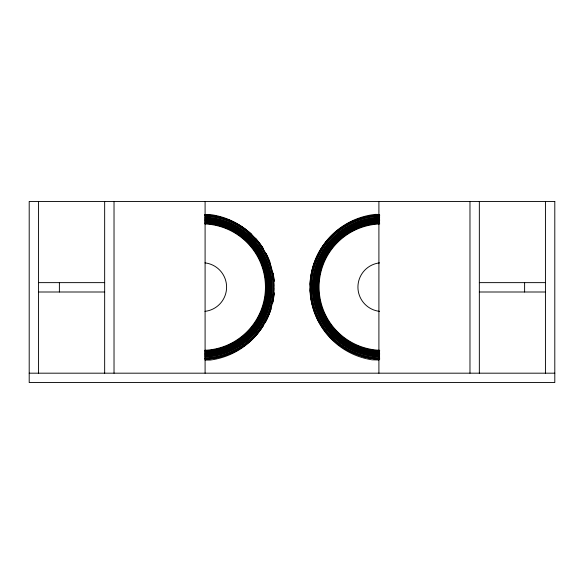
<?xml version="1.0" encoding="UTF-8"?>
<svg xmlns="http://www.w3.org/2000/svg" width="584" height="584" viewBox="0 0 584 584"><rect width="100%" height="100%" fill="white"/><g stroke="black" fill="none" stroke-linecap="round" stroke-linejoin="round"><path stroke-width="0.88" d="M312.71 268.428L319.915 251.032M205.013 214.569L210.218 214.562A73.372 73.372 0 0 1 210.276 360.058L205.035 360.065M38.566 282.634L104.66 282.634M479.34 282.634L545.434 282.634M38.566 292L104.66 292M479.34 292L545.434 292M29.2 373.183L554.8 373.183M378.943 214.445L375.432 214.364A73.372 73.372 0 0 0 372.081 359.824L379.001 359.985M265.625 253.507L270.808 266.019M545.434 201.451L545.434 373.183M524.615 282.634L524.615 292M479.34 201.451L479.34 373.183M469.974 201.451L469.974 373.183M378.906 201.451L378.906 373.183M205.093 201.451L205.093 373.183M114.026 201.451L114.026 373.183M104.66 201.451L104.66 373.183M59.385 282.634L59.385 292M38.566 201.451L38.566 373.183M379.688 357.065A69.992 69.992 0 0 1 312.294 287.116A69.992 69.992 0 0 1 379.688 217.175M379.585 356.349A69.284 69.284 0 0 1 313.002 287.116A69.284 69.284 0 0 1 379.585 217.883M379.644 354.977A67.912 67.912 0 0 1 314.382 287.116A67.912 67.912 0 0 1 379.644 219.256M379.615 355.685A68.62 68.62 0 0 1 313.666 287.116A68.62 68.62 0 0 1 379.615 218.547M379.615 352.225A65.16 65.16 0 0 1 317.127 287.116A65.16 65.16 0 0 1 379.615 222.008M379.666 354.313A67.248 67.248 0 0 1 315.039 287.116A67.248 67.248 0 0 1 379.666 219.92M379.695 353.605A66.532 66.532 0 0 1 315.754 287.116A66.532 66.532 0 0 1 379.695 220.635M379.585 352.933A65.875 65.875 0 0 1 316.418 287.116A65.875 65.875 0 0 1 379.585 221.299M379.695 350.276A63.211 63.211 0 0 1 319.076 287.116A63.211 63.211 0 0 1 379.695 223.957M379.644 351.561A64.495 64.495 0 0 1 317.791 287.116A64.495 64.495 0 0 1 379.644 222.672M379.673 350.853A63.787 63.787 0 0 1 318.499 287.116A63.787 63.787 0 0 1 379.673 223.38M379.564 311.36A24.397 24.397 0 0 1 379.564 262.88M378.709 359.248A72.219 72.219 0 0 1 319.74 323.229M319.302 322.456A72.219 72.219 0 0 1 312.761 306.666M312.301 304.95A72.219 72.219 0 0 1 311.878 303.206M311.506 301.446A72.219 72.219 0 0 1 310.425 294.299M310.265 292.496A72.219 72.219 0 0 1 310.119 289.795M310.119 284.437A72.219 72.219 0 0 1 310.746 277.239M311.017 275.451A72.219 72.219 0 0 1 311.506 272.786M311.878 271.027A72.219 72.219 0 0 1 312.301 269.29M312.761 267.567A72.219 72.219 0 0 1 319.74 251.003M320.193 250.237A72.219 72.219 0 0 1 323.638 244.966M324.719 243.513A72.219 72.219 0 0 1 379.607 214.941M379.651 358.05A70.978 70.978 0 0 1 311.308 287.116A70.978 70.978 0 0 1 379.651 216.189M379.702 359.175A72.124 72.124 0 0 1 363.715 356.766L346.319 349.56A72.124 72.124 0 0 1 312.71 305.768M312.484 304.906A72.124 72.124 0 0 1 310.257 287.992M310.257 286.211A72.124 72.124 0 0 1 312.484 269.29M320.368 250.266A72.124 72.124 0 0 1 379.702 215.022M379.724 358.656A71.606 71.606 0 0 1 310.776 287.102A71.606 71.606 0 0 1 379.724 215.547M204.831 217.175A69.992 69.992 0 0 1 272.224 287.116A69.992 69.992 0 0 1 204.831 357.065M204.933 217.883A69.284 69.284 0 0 1 271.516 287.116A69.284 69.284 0 0 1 204.933 356.349M204.882 219.256A67.912 67.912 0 0 1 270.144 287.116A67.912 67.912 0 0 1 204.882 354.977M204.904 218.547A68.62 68.62 0 0 1 270.852 287.116A68.62 68.62 0 0 1 204.904 355.685M204.904 222.008A65.16 65.16 0 0 1 267.392 287.116A65.16 65.16 0 0 1 204.904 352.225M204.853 219.92A67.248 67.248 0 0 1 269.479 287.116A67.248 67.248 0 0 1 204.853 354.313M204.823 220.635A66.532 66.532 0 0 1 268.764 287.116A66.532 66.532 0 0 1 204.823 353.605M204.933 221.299A65.875 65.875 0 0 1 268.107 287.116A65.875 65.875 0 0 1 204.933 352.933M204.823 223.957A63.211 63.211 0 0 1 265.443 287.116A63.211 63.211 0 0 1 204.823 350.276M204.882 222.672A64.495 64.495 0 0 1 266.727 287.116A64.495 64.495 0 0 1 204.882 351.561M204.853 223.38A63.787 63.787 0 0 1 266.019 287.116A63.787 63.787 0 0 1 204.853 350.853M204.962 262.88A24.397 24.397 0 0 1 204.962 311.36M274.181 293.394A72.219 72.219 0 0 1 272.64 303.206M270.983 309.243A72.219 72.219 0 0 1 265.216 322.456M263.391 325.529A72.219 72.219 0 0 1 253.303 338.187M252.668 338.815A72.219 72.219 0 0 1 242.9 346.801M241.396 347.794A72.219 72.219 0 0 1 205.809 359.248M204.911 214.941A72.219 72.219 0 0 1 238.345 224.57M239.112 225.023A72.219 72.219 0 0 1 251.368 234.184M255.77 238.644A72.219 72.219 0 0 1 263.391 248.711M266.078 253.354A72.219 72.219 0 0 1 270.1 262.428M273.188 273.67A72.219 72.219 0 0 1 274.181 280.838M204.867 216.189A70.978 70.978 0 0 1 273.21 287.116A70.978 70.978 0 0 1 204.867 358.05M274.064 292.467A72.124 72.124 0 0 1 272.451 303.169M271.064 308.337A72.124 72.124 0 0 1 264.603 323.164M263.691 324.697A72.124 72.124 0 0 1 238.199 349.56L220.803 356.766A72.124 72.124 0 0 1 204.816 359.175M204.816 215.022A72.124 72.124 0 0 1 251.865 234.856M254.996 238.024A72.124 72.124 0 0 1 263.223 248.74M272.648 271.903A72.124 72.124 0 0 1 274.064 281.729M273.735 287.985A71.606 71.606 0 0 1 271.524 304.775M271.304 305.629A71.606 71.606 0 0 1 204.794 358.656M204.794 215.547A71.606 71.606 0 0 1 271.304 268.567M271.524 269.421A71.606 71.606 0 0 1 273.735 286.218M554.8 201.451L29.2 201.451L29.2 382.549L554.8 382.549L554.8 201.451"/></g></svg>
